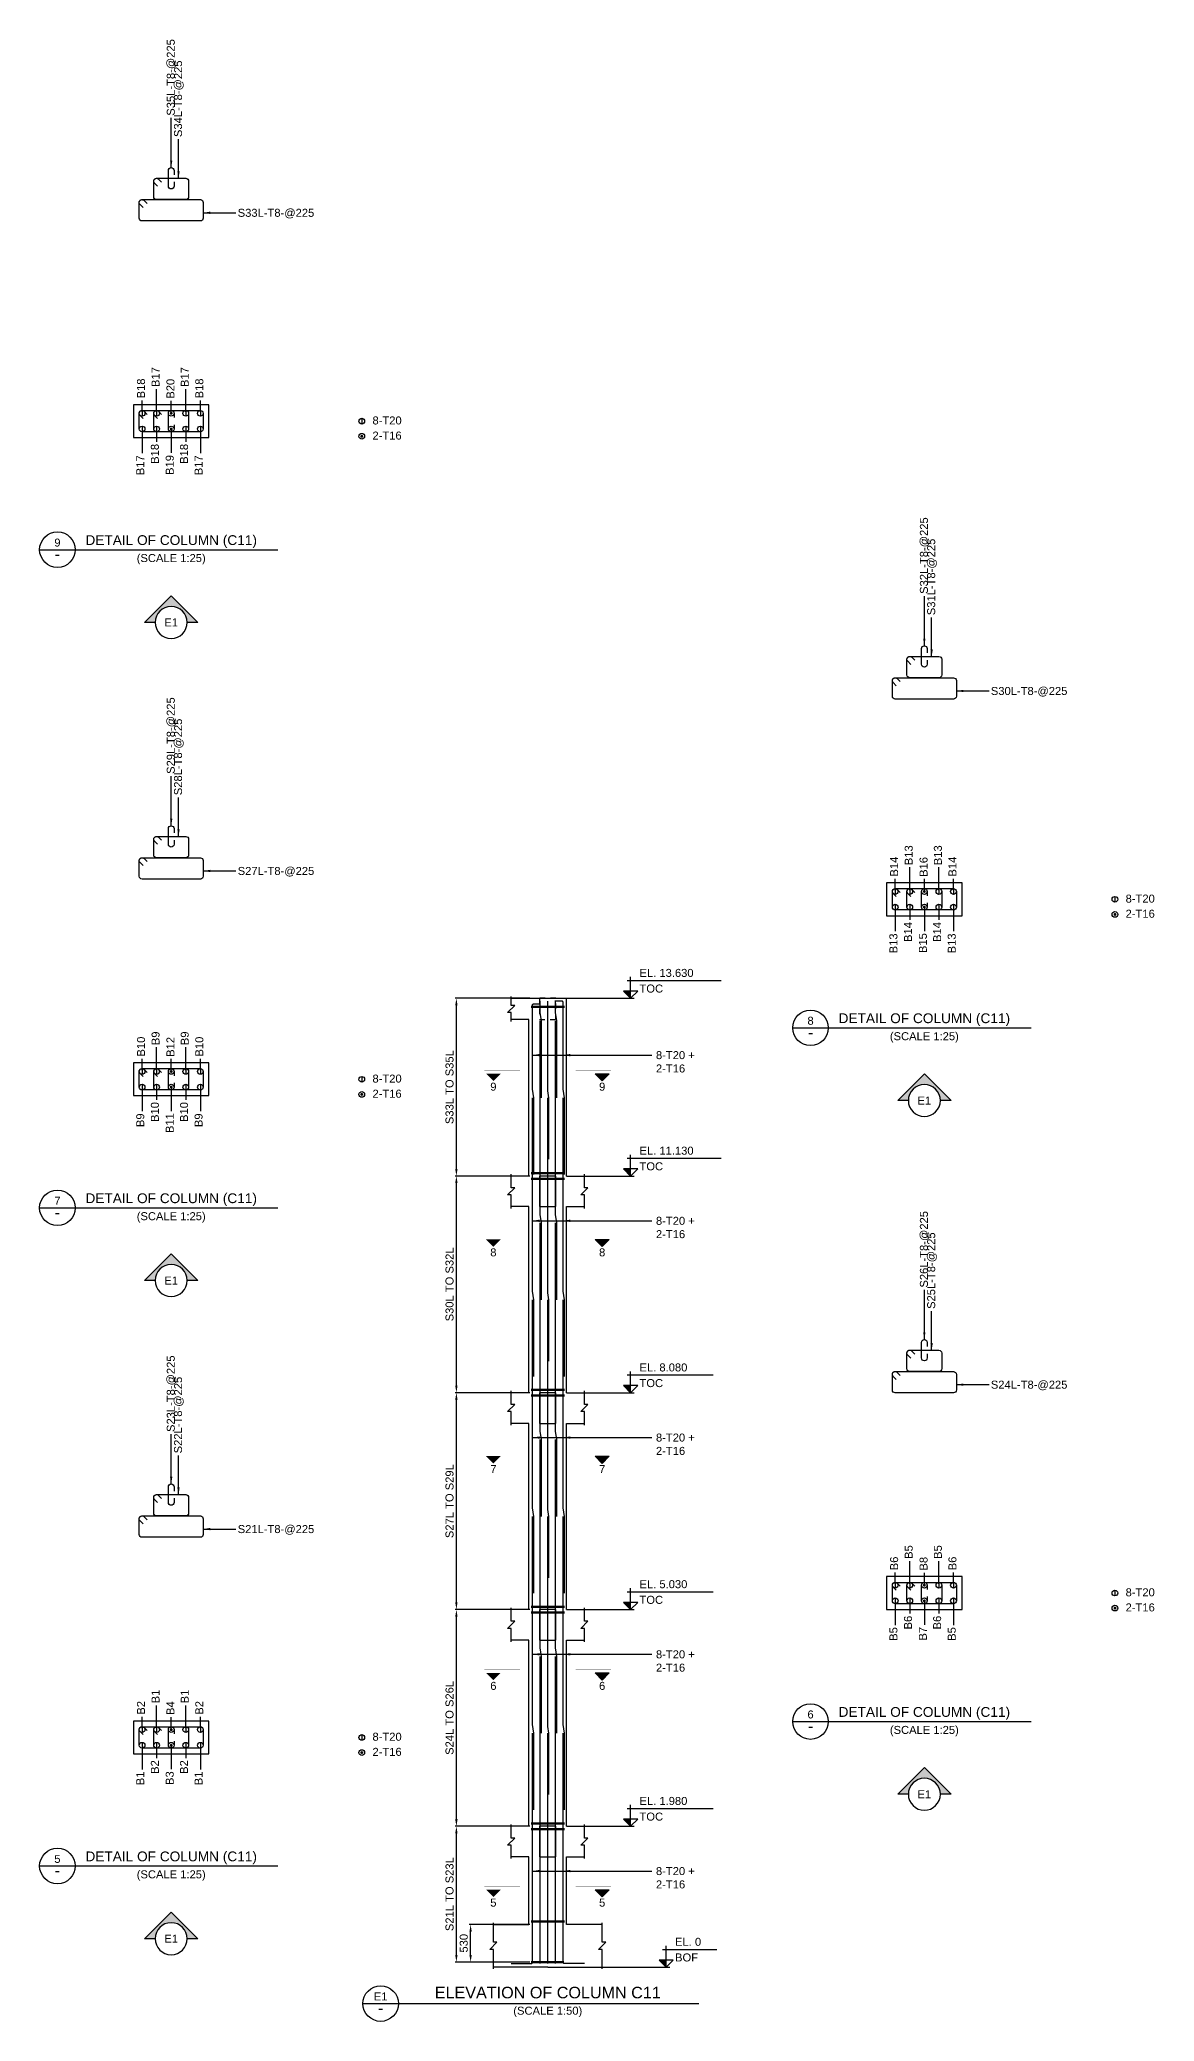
# Model space of a CAD drawing. Header units: inches. Extents: x -14290 to 92310, y -1525 to 237772.
# Drawn here: x -14290 to 17059, y 56157 to 111892 of the extents above; entities that cross this region are included whole.
import ezdxf
from ezdxf.enums import TextEntityAlignment as Align

# ---------------------------------------------------------------- set-up
doc = ezdxf.new("R2010")
doc.units = ezdxf.units.IN
doc.header["$MEASUREMENT"] = 0
doc.linetypes.add('SCHidden', pattern=[1000, 500, -500])
for name, color, linetype in [('colSectionMarkLayer', 5, 'Continuous'), ('Concrete Line', 2, 'Continuous'), ('Dim', 31, 'Continuous'), ('Hatch', 25, 'Continuous'), ('Labels', 4, 'Continuous'), ('Link', 225, 'Continuous'), ('Reinforcement', 130, 'Continuous'), ('Text', 31, 'Continuous'), ('Text_Scale', 31, 'Continuous')]:
    doc.layers.add(name, color=color, linetype=linetype)
doc.styles.add('SC-BBS1', font='SansSerif')
doc.styles.add('SC-COL2', font='sanss___.ttf')
doc.styles.get("Standard").update_dxf_attribs({"font": 'txt.shx'})
doc.dimstyles.new('ColumnSch', dxfattribs={"dimtxt": 225, "dimasz": 200, "dimexe": 38, "dimexo": 38, "dimgap": 80, "dimtad": 1, "dimtoh": 1, "dimdec": 0, "dimzin": 0, "dimdsep": 46, "dimtxsty": 'SC-BBS1', "dimcen": 0.09, "dimclrd": 8, "dimclre": 8, "dimclrt": 31, "dimadec": 0, "dimazin": 0, "dimtfac": 1, "dimtdec": 0, "dimtix": 1, "dimtofl": 0, "dimtmove": 0, "dimatfit": 3, "dimfxl": 1, "dimtolj": 1, "dimtzin": 0, "dimarcsym": 0})
doc.dimstyles.get("Standard").update_dxf_attribs({"dimtxt": 0.18, "dimasz": 200, "dimexe": 0.18, "dimexo": 0.0625, "dimgap": 0.09, "dimtad": 0, "dimtih": 1, "dimtoh": 1, "dimdec": 4, "dimzin": 0, "dimdsep": 46, "dimtxsty": 'Standard', "dimcen": 0.09, "dimadec": 0, "dimazin": 0, "dimtfac": 1, "dimtdec": 4, "dimtofl": 0, "dimtmove": 0, "dimatfit": 3, "dimfxl": 1, "dimtolj": 1, "dimtzin": 0, "dimarcsym": 0})

# ---------------------------------------------------------------- blocks, each defined once
blk = doc.blocks.new('*D17')
at = {"color": 8, "linetype": 'ByBlock', "lineweight": -2}
for p, q in [((-508, 61644), (-2608, 61644)), ((-2570, 58026), (-2570, 61444)), ((-508, 57826), (-2608, 57826))]:
    blk.add_line(p, q, dxfattribs=at)
at = {"color": 8}
for points in [[(-2570, 61644), (-2537, 61444), (-2603, 61444)], [(-2570, 57826), (-2603, 58026), (-2537, 58026)]]:
    blk.add_solid(points, dxfattribs=at)
at = {"layer": 'DEFPOINTS', "color": 31}
for p in [(-470, 61644), (-2570, 57826), (-470, 57826)]:
    blk.add_point(p, dxfattribs=at)
at = {"color": 31, "insert": (-2762, 59735), "char_height": 225, "attachment_point": 5, "rotation": 90, "style": 'SC-BBS1'}
blk.add_mtext('\\A1;S21L TO S23L', dxfattribs=at)
blk = doc.blocks.new('*D18')
at = {"color": 8, "linetype": 'ByBlock', "lineweight": -2}
for p, q in [((-508, 58882), (-2208, 58882)), ((-2170, 58026), (-2170, 58682)), ((-508, 57826), (-2208, 57826))]:
    blk.add_line(p, q, dxfattribs=at)
at = {"color": 8}
for points in [[(-2170, 58882), (-2137, 58682), (-2203, 58682)], [(-2170, 57826), (-2203, 58026), (-2137, 58026)]]:
    blk.add_solid(points, dxfattribs=at)
at = {"layer": 'DEFPOINTS', "color": 31}
for p in [(-470, 58882), (-2170, 57826), (-470, 57826)]:
    blk.add_point(p, dxfattribs=at)
at = {"color": 31, "insert": (-2362, 58354), "char_height": 225, "attachment_point": 5, "rotation": 90, "style": 'SC-BBS1'}
blk.add_mtext('\\A1;530', dxfattribs=at)
blk = doc.blocks.new('*D19')
at = {"color": 8, "linetype": 'ByBlock', "lineweight": -2}
for p, q in [((-508, 67740), (-2608, 67740)), ((-2570, 61844), (-2570, 67540)), ((-508, 61644), (-2608, 61644))]:
    blk.add_line(p, q, dxfattribs=at)
at = {"color": 8}
for points in [[(-2570, 67740), (-2537, 67540), (-2603, 67540)], [(-2570, 61644), (-2603, 61844), (-2537, 61844)]]:
    blk.add_solid(points, dxfattribs=at)
at = {"layer": 'DEFPOINTS', "color": 31}
for p in [(-470, 67740), (-2570, 61644), (-470, 61644)]:
    blk.add_point(p, dxfattribs=at)
at = {"color": 31, "insert": (-2762, 64692), "char_height": 225, "attachment_point": 5, "rotation": 90, "style": 'SC-BBS1'}
blk.add_mtext('\\A1;S24L TO S26L', dxfattribs=at)
blk = doc.blocks.new('*D20')
at = {"color": 8, "linetype": 'ByBlock', "lineweight": -2}
for p, q in [((-508, 73836), (-2608, 73836)), ((-2570, 67940), (-2570, 73636)), ((-508, 67740), (-2608, 67740))]:
    blk.add_line(p, q, dxfattribs=at)
at = {"color": 8}
for points in [[(-2570, 73836), (-2537, 73636), (-2603, 73636)], [(-2570, 67740), (-2603, 67940), (-2537, 67940)]]:
    blk.add_solid(points, dxfattribs=at)
at = {"layer": 'DEFPOINTS', "color": 31}
for p in [(-470, 73836), (-2570, 67740), (-470, 67740)]:
    blk.add_point(p, dxfattribs=at)
at = {"color": 31, "insert": (-2762, 70788), "char_height": 225, "attachment_point": 5, "rotation": 90, "style": 'SC-BBS1'}
blk.add_mtext('\\A1;S27L TO S29L', dxfattribs=at)
blk = doc.blocks.new('*D21')
at = {"color": 8, "linetype": 'ByBlock', "lineweight": -2}
for p, q in [((-508, 79932), (-2608, 79932)), ((-2570, 74036), (-2570, 79732)), ((-508, 73836), (-2608, 73836))]:
    blk.add_line(p, q, dxfattribs=at)
at = {"color": 8}
for points in [[(-2570, 79932), (-2537, 79732), (-2603, 79732)], [(-2570, 73836), (-2603, 74036), (-2537, 74036)]]:
    blk.add_solid(points, dxfattribs=at)
at = {"layer": 'DEFPOINTS', "color": 31}
for p in [(-470, 79932), (-2570, 73836), (-470, 73836)]:
    blk.add_point(p, dxfattribs=at)
at = {"color": 31, "insert": (-2762, 76884), "char_height": 225, "attachment_point": 5, "rotation": 90, "style": 'SC-BBS1'}
blk.add_mtext('\\A1;S30L TO S32L', dxfattribs=at)
blk = doc.blocks.new('*D22')
at = {"color": 8, "linetype": 'ByBlock', "lineweight": -2}
for p, q in [((-508, 84932), (-2608, 84932)), ((-2570, 80132), (-2570, 84732)), ((-508, 79932), (-2608, 79932))]:
    blk.add_line(p, q, dxfattribs=at)
at = {"color": 8}
for points in [[(-2570, 84932), (-2537, 84732), (-2603, 84732)], [(-2570, 79932), (-2603, 80132), (-2537, 80132)]]:
    blk.add_solid(points, dxfattribs=at)
at = {"layer": 'DEFPOINTS', "color": 31}
for p in [(-470, 84932), (-2570, 79932), (-470, 79932)]:
    blk.add_point(p, dxfattribs=at)
at = {"color": 31, "insert": (-2762, 82432), "char_height": 225, "attachment_point": 5, "rotation": 90, "style": 'SC-BBS1'}
blk.add_mtext('\\A1;S33L TO S35L', dxfattribs=at)

msp = doc.modelspace()

# ---------------------------------------------------------------- hatches: boundary and pattern name
at = {"layer": 'Hatch'}
h = msp.add_hatch(color=256, dxfattribs=at)
edge = h.paths.add_edge_path(flags=16)
edge.add_line((-11040, 95502), (-11340, 95502))
edge.add_line((-11340, 95502), (-10590, 96252))
edge.add_line((-10590, 96252), (-9840, 95502))
edge.add_line((-9840, 95502), (-10140, 95502))
edge.add_arc((-10590, 95502), 450, 0, 180)
for points in [[(2330, 84932), (2330, 85132), (2130, 85132)], [(-1730, 82807), (-1530, 82607), (-1330, 82807), (-1730, 82807)], [(1730, 82807), (1530, 82607), (1330, 82807), (1730, 82807)], [(2330, 79932), (2330, 80132), (2130, 80132)], [(-1730, 78147), (-1530, 77947), (-1330, 78147), (-1730, 78147)], [(1730, 78147), (1530, 77947), (1330, 78147), (1730, 78147)], [(2330, 73836), (2330, 74036), (2130, 74036)], [(-1730, 72051), (-1530, 71851), (-1330, 72051), (-1730, 72051)], [(1730, 72051), (1530, 71851), (1330, 72051), (1730, 72051)], [(2330, 67740), (2330, 67940), (2130, 67940)], [(-1730, 65955), (-1530, 65755), (-1330, 65955), (-1730, 65955)], [(1730, 65955), (1530, 65755), (1330, 65955), (1730, 65955)], [(2330, 61644), (2330, 61844), (2130, 61844)], [(-1730, 59859), (-1530, 59659), (-1330, 59859), (-1730, 59859)], [(1730, 59859), (1530, 59659), (1330, 59859), (1730, 59859)], [(3330, 57682), (3330, 57882), (3130, 57882)]]:
    msp.add_hatch(color=256, dxfattribs=at).paths.add_polyline_path(points, flags=0)
h = msp.add_hatch(color=256, dxfattribs=at)
edge = h.paths.add_edge_path(flags=16)
edge.add_line((10140, 82054), (9840, 82054))
edge.add_line((9840, 82054), (10590, 82804))
edge.add_line((10590, 82804), (11340, 82054))
edge.add_line((11340, 82054), (11040, 82054))
edge.add_arc((10590, 82054), 450, 0, 180)
h = msp.add_hatch(color=256, dxfattribs=at)
edge = h.paths.add_edge_path(flags=16)
edge.add_line((-11040, 76992), (-11340, 76992))
edge.add_line((-11340, 76992), (-10590, 77742))
edge.add_line((-10590, 77742), (-9840, 76992))
edge.add_line((-9840, 76992), (-10140, 76992))
edge.add_arc((-10590, 76992), 450, 0, 180)
h = msp.add_hatch(color=256, dxfattribs=at)
edge = h.paths.add_edge_path(flags=16)
edge.add_line((10140, 62544), (9840, 62544))
edge.add_line((9840, 62544), (10590, 63294))
edge.add_line((10590, 63294), (11340, 62544))
edge.add_line((11340, 62544), (11040, 62544))
edge.add_arc((10590, 62544), 450, 0, 180)
h = msp.add_hatch(color=256, dxfattribs=at)
edge = h.paths.add_edge_path(flags=16)
edge.add_line((-11040, 58482), (-11340, 58482))
edge.add_line((-11340, 58482), (-10590, 59232))
edge.add_line((-10590, 59232), (-9840, 58482))
edge.add_line((-9840, 58482), (-10140, 58482))
edge.add_arc((-10590, 58482), 450, 0, 180)

# ---------------------------------------------------------------- linework, layer by layer
at = {"lineweight": 50}
for p, q in [((-470, 84692), (470, 84692)), ((-470, 80012), (470, 80012)), ((-470, 79852), (470, 79852)), ((-470, 73916), (470, 73916)), ((-470, 73756), (470, 73756)), ((-470, 67820), (470, 67820)), ((-470, 67660), (470, 67660)), ((-470, 61724), (470, 61724)), ((-470, 61564), (470, 61564)), ((-470, 58962), (470, 58962)), ((-470, 57826), (450, 57826))]:
    msp.add_line(p, q, dxfattribs=at)
at = {"layer": 'colSectionMarkLayer'}
for p, q in [((-14290, 97547), (-7590, 97547)), ((2230, 85432), (4880, 85432)), ((2330, 84932), (2330, 85532)), ((530, 84932), (2430, 84932)), ((6890, 84099), (13590, 84099)), ((2230, 80432), (4880, 80432)), ((2330, 79932), (2330, 80532)), ((530, 79932), (2430, 79932)), ((-14290, 79037), (-7590, 79037)), ((2230, 74336), (4655, 74336)), ((2330, 73836), (2330, 74436)), ((530, 73836), (2430, 73836)), ((2230, 68240), (4655, 68240)), ((2330, 67740), (2330, 68340)), ((530, 67740), (2430, 67740)), ((6890, 64589), (13590, 64589)), ((2230, 62144), (4655, 62144)), ((2330, 61644), (2330, 62244)), ((530, 61644), (2430, 61644)), ((-14290, 60527), (-7590, 60527)), ((3230, 58182), (4755, 58182)), ((3330, 57682), (3330, 58282)), ((1530, 57682), (3430, 57682)), ((-5200, 56657), (4250, 56657))]:
    msp.add_line(p, q, dxfattribs=at)
for points in [[(-11040, 95502), (-11340, 95502), (-10590, 96252), (-9840, 95502), (-10140, 95502, 1), (-11040, 95502, 1), (-10140, 95502)], [(10140, 82054), (9840, 82054), (10590, 82804), (11340, 82054), (11040, 82054, 1), (10140, 82054, 1), (11040, 82054)], [(-11040, 76992), (-11340, 76992), (-10590, 77742), (-9840, 76992), (-10140, 76992, 1), (-11040, 76992, 1), (-10140, 76992)], [(10140, 62544), (9840, 62544), (10590, 63294), (11340, 62544), (11040, 62544, 1), (10140, 62544, 1), (11040, 62544)], [(-11040, 58482), (-11340, 58482), (-10590, 59232), (-9840, 58482), (-10140, 58482, 1), (-11040, 58482, 1), (-10140, 58482)]]:
    msp.add_lwpolyline(points, format="xyb", dxfattribs=at)
for points in [[(2330, 84932), (2530, 85132), (2130, 85132)], [(2330, 79932), (2530, 80132), (2130, 80132)], [(2330, 73836), (2530, 74036), (2130, 74036)], [(2330, 67740), (2530, 67940), (2130, 67940)], [(2330, 61644), (2530, 61844), (2130, 61844)], [(3330, 57682), (3530, 57882), (3130, 57882)]]:
    msp.add_lwpolyline(points, close=True, dxfattribs=at)
at = {"layer": 'colSectionMarkLayer', "const_width": 5}
for points in [[(-780, 82907), (-1780, 82907)], [(-1730, 82807), (-1530, 82607), (-1330, 82807), (-1730, 82807)], [(780, 82907), (1780, 82907)], [(-780, 78247), (-1780, 78247)], [(-1730, 78147), (-1530, 77947), (-1330, 78147), (-1730, 78147)], [(780, 78247), (1780, 78247)], [(-780, 72151), (-1780, 72151)], [(-1730, 72051), (-1530, 71851), (-1330, 72051), (-1730, 72051)], [(780, 72151), (1780, 72151)], [(-780, 66055), (-1780, 66055)], [(-1730, 65955), (-1530, 65755), (-1330, 65955), (-1730, 65955)], [(780, 66055), (1780, 66055)], [(-780, 59959), (-1780, 59959)], [(-1730, 59859), (-1530, 59659), (-1330, 59859), (-1730, 59859)], [(780, 59959), (1780, 59959)]]:
    msp.add_lwpolyline(points, dxfattribs=at)
at = {"layer": 'colSectionMarkLayer'}
for points in [[(1730, 82807), (1530, 82607), (1330, 82807), (1730, 82807)], [(1730, 78147), (1530, 77947), (1330, 78147), (1730, 78147)], [(1730, 72051), (1530, 71851), (1330, 72051), (1730, 72051)], [(1730, 65955), (1530, 65755), (1330, 65955), (1730, 65955)], [(1730, 59859), (1530, 59659), (1330, 59859), (1730, 59859)]]:
    msp.add_lwpolyline(points, dxfattribs=at)
for centre in [(-13790, 97547), (7390, 84099), (-13790, 79037), (7390, 64589), (-13790, 60527), (-4700, 56657)]:
    msp.add_circle(centre, 500, dxfattribs=at)
at = {"layer": 'Concrete Line'}
for p, q in [((-1030, 84932), (530, 84932)), ((530, 79932), (530, 84932)), ((-530, 84332), (-1030, 84332)), ((-530, 79932), (-530, 84332)), ((-530, 79932), (-1030, 79932)), ((-530, 79932), (-530, 79932)), ((-530, 79932), (-530, 79932)), ((530, 79932), (530, 79932)), ((530, 79932), (530, 79932)), ((530, 79932), (1030, 79932)), ((-530, 79072), (-1030, 79072)), ((-530, 73836), (-530, 79072)), ((530, 73836), (530, 79072)), ((530, 79072), (1030, 79072)), ((-530, 73836), (-1030, 73836)), ((-530, 73836), (-530, 73836)), ((-530, 73836), (-530, 73836)), ((530, 73836), (530, 73836)), ((530, 73836), (530, 73836)), ((530, 73836), (1030, 73836)), ((-530, 72976), (-1030, 72976)), ((-530, 67740), (-530, 72976)), ((530, 67740), (530, 72976)), ((530, 72976), (1030, 72976)), ((-530, 67740), (-1030, 67740)), ((-530, 67740), (-530, 67740)), ((-530, 67740), (-530, 67740)), ((530, 67740), (530, 67740)), ((530, 67740), (530, 67740)), ((530, 67740), (1030, 67740)), ((-530, 66880), (-1030, 66880)), ((-530, 61644), (-530, 66880)), ((530, 61644), (530, 66880)), ((530, 66880), (1030, 66880)), ((-530, 61644), (-1030, 61644)), ((-530, 61644), (-530, 61644)), ((-530, 61644), (-530, 61644)), ((530, 61644), (530, 61644)), ((530, 61644), (530, 61644)), ((530, 61644), (1030, 61644)), ((-530, 60784), (-1030, 60784)), ((-530, 58882), (-530, 60784)), ((530, 58882), (530, 60784)), ((530, 60784), (1030, 60784)), ((-1530, 58882), (-530, 58882)), ((1530, 58882), (530, 58882)), ((1530, 58882), (530, 58882)), ((0, 57682), (-1530, 57682)), ((0, 57682), (1530, 57682))]:
    msp.add_line(p, q, dxfattribs=at)
for points in [[(-11650, 100702), (-9530, 100702), (-9530, 100702), (-9530, 101622), (-9530, 101622), (-11650, 101622), (-11650, 101622), (-11650, 100702)], [(9530, 87254), (11650, 87254), (11650, 87254), (11650, 88174), (11650, 88174), (9530, 88174), (9530, 88174), (9530, 87254)], [(-11650, 82192), (-9530, 82192), (-9530, 82192), (-9530, 83112), (-9530, 83112), (-11650, 83112), (-11650, 83112), (-11650, 82192)], [(-230, 79932), (-230, 79072), (230, 79072), (230, 79932)], [(-230, 73836), (-230, 72976), (230, 72976), (230, 73836)], [(9530, 67744), (11650, 67744), (11650, 67744), (11650, 68664), (11650, 68664), (9530, 68664), (9530, 68664), (9530, 67744)], [(-230, 67740), (-230, 66880), (230, 66880), (230, 67740)], [(-11650, 63682), (-9530, 63682), (-9530, 63682), (-9530, 64602), (-9530, 64602), (-11650, 64602), (-11650, 64602), (-11650, 63682)], [(-230, 61644), (-230, 60784), (230, 60784), (230, 61644)]]:
    msp.add_lwpolyline(points, close=True, dxfattribs=at)
for points in [[(-1030, 84282), (-1030, 84532), (-1130, 84532), (-930, 84732), (-1030, 84732), (-1030, 84982)], [(-1030, 79022), (-1030, 79402), (-1130, 79402), (-930, 79602), (-1030, 79602), (-1030, 79982)], [(1030, 79022), (1030, 79402), (930, 79402), (1130, 79602), (1030, 79602), (1030, 79982)], [(-1030, 72926), (-1030, 73306), (-1130, 73306), (-930, 73506), (-1030, 73506), (-1030, 73886)], [(1030, 72926), (1030, 73306), (930, 73306), (1130, 73506), (1030, 73506), (1030, 73886)], [(-1030, 66830), (-1030, 67210), (-1130, 67210), (-930, 67410), (-1030, 67410), (-1030, 67790)], [(1030, 66830), (1030, 67210), (930, 67210), (1130, 67410), (1030, 67410), (1030, 67790)], [(-1030, 60734), (-1030, 61114), (-1130, 61114), (-930, 61314), (-1030, 61314), (-1030, 61694)], [(1030, 60734), (1030, 61114), (930, 61114), (1130, 61314), (1030, 61314), (1030, 61694)], [(-1530, 57632), (-1530, 58182), (-1630, 58182), (-1430, 58382), (-1530, 58382), (-1530, 58932)], [(1530, 57632), (1530, 58182), (1430, 58182), (1630, 58382), (1530, 58382), (1530, 58932)]]:
    msp.add_lwpolyline(points, dxfattribs=at)
at = {"layer": 'Concrete Line', "linetype": 'SCHidden', "ltscale": 0.3}
for points in [[(-230, 84932), (-230, 84332), (230, 84332), (230, 84932)], [(-230, 79932), (-230, 79072), (230, 79072), (230, 79932)], [(-230, 73836), (-230, 72976), (230, 72976), (230, 73836)], [(-230, 67740), (-230, 66880), (230, 66880), (230, 67740)], [(-230, 61644), (-230, 60784), (230, 60784), (230, 61644)]]:
    msp.add_lwpolyline(points, close=True, dxfattribs=at)
at = {"layer": 'Dim', "color": 8}
for p, q in [((-11000, 101422), (-11000, 102062)), ((-10180, 101422), (-10180, 102062)), ((-11410, 101422), (-11410, 101742)), ((-10590, 101414), (-10590, 101734)), ((-9770, 101422), (-9770, 101742)), ((-11410, 100902), (-11410, 100262)), ((-11000, 100902), (-11000, 100582)), ((-10590, 100910), (-10590, 100270)), ((-10180, 100902), (-10180, 100582)), ((-9770, 100902), (-9770, 100262)), ((9770, 87974), (9770, 88294)), ((10180, 87974), (10180, 88614)), ((10590, 87966), (10590, 88286)), ((11000, 87974), (11000, 88614)), ((11410, 87974), (11410, 88294)), ((9770, 87454), (9770, 86814)), ((10180, 87454), (10180, 87134)), ((10590, 87462), (10590, 86822)), ((11000, 87454), (11000, 87134)), ((11410, 87454), (11410, 86814)), ((-11410, 82912), (-11410, 83232)), ((-11000, 82912), (-11000, 83552)), ((-10590, 82904), (-10590, 83224)), ((-10180, 82912), (-10180, 83552)), ((-9770, 82912), (-9770, 83232)), ((-11410, 82392), (-11410, 81752)), ((-11000, 82392), (-11000, 82072)), ((-10590, 82400), (-10590, 81760)), ((-10180, 82392), (-10180, 82072)), ((-9770, 82392), (-9770, 81752)), ((9770, 68464), (9770, 68784)), ((10180, 68464), (10180, 69104)), ((10590, 68456), (10590, 68776)), ((11000, 68464), (11000, 69104)), ((11410, 68464), (11410, 68784)), ((9770, 67944), (9770, 67304)), ((10180, 67944), (10180, 67624)), ((10590, 67952), (10590, 67312)), ((11000, 67944), (11000, 67624)), ((11410, 67944), (11410, 67304)), ((-11410, 64402), (-11410, 64722)), ((-11000, 64402), (-11000, 65042)), ((-10590, 64394), (-10590, 64714)), ((-10180, 64402), (-10180, 65042)), ((-9770, 64402), (-9770, 64722)), ((-11410, 63882), (-11410, 63242)), ((-11000, 63882), (-11000, 63562)), ((-10590, 63890), (-10590, 63250)), ((-10180, 63882), (-10180, 63562)), ((-9770, 63882), (-9770, 63242))]:
    msp.add_line(p, q, dxfattribs=at)
at = {"layer": 'Link'}
for points in [[(-10510, 107892), (-10510, 107772, -1), (-10670, 107772), (-10670, 108212, -1), (-10510, 108212), (-10510, 108092)], [(-10971.7, 107770.6), (-11056.6, 107855.4, -0.668178), (-11000, 107992), (-10180, 107992, -0.4142136), (-10100, 107912), (-10100, 107472, -0.4142136), (-10180, 107392), (-11000, 107392, -0.4142136), (-11080, 107472), (-11080, 107912, -0.6681793), (-10943.4, 107968.6), (-10858.6, 107883.7)], [(-11381.7, 107170.6), (-11466.6, 107255.4, -0.668178), (-11410, 107392), (-9770, 107392, -0.4142136), (-9690, 107312), (-9690, 106872, -0.4142136), (-9770, 106792), (-11410, 106792, -0.4142136), (-11490, 106872), (-11490, 107312, -0.6681793), (-11353.4, 107368.6), (-11268.6, 107283.7)], [(-11381.7, 101240.6), (-11466.6, 101325.4, -0.668178), (-11410, 101462), (-9770, 101462, -0.4142136), (-9690, 101382), (-9690, 100942, -0.4142136), (-9770, 100862), (-11410, 100862, -0.4142136), (-11490, 100942), (-11490, 101382, -0.6681793), (-11353.4, 101438.6), (-11268.6, 101353.7)], [(-10971.7, 101240.6), (-11056.6, 101325.4, -0.668178), (-11000, 101462), (-10180, 101462, -0.4142136), (-10100, 101382), (-10100, 100942, -0.4142136), (-10180, 100862), (-11000, 100862, -0.4142136), (-11080, 100942), (-11080, 101382, -0.6681793), (-10943.4, 101438.6), (-10858.6, 101353.7)], [(-10510, 101062), (-10510, 100942, -1), (-10670, 100942), (-10670, 101382, -1), (-10510, 101382), (-10510, 101262)], [(10670, 94444), (10670, 94324, -1), (10510, 94324), (10510, 94764, -1), (10670, 94764), (10670, 94644)], [(10208.3, 94322.6), (10123.4, 94407.4, -0.668178), (10180, 94544), (11000, 94544, -0.4142136), (11080, 94464), (11080, 94024, -0.4142136), (11000, 93944), (10180, 93944, -0.4142136), (10100, 94024), (10100, 94464, -0.6681793), (10236.6, 94520.6), (10321.4, 94435.7)], [(9798.3, 93722.6), (9713.4, 93807.4, -0.668178), (9770, 93944), (11410, 93944, -0.4142136), (11490, 93864), (11490, 93424, -0.4142136), (11410, 93344), (9770, 93344, -0.4142136), (9690, 93424), (9690, 93864, -0.6681793), (9826.6, 93920.6), (9911.4, 93835.7)], [(-10510, 89382), (-10510, 89262, -1), (-10670, 89262), (-10670, 89702, -1), (-10510, 89702), (-10510, 89582)], [(-10971.7, 89260.6), (-11056.6, 89345.4, -0.668178), (-11000, 89482), (-10180, 89482, -0.4142136), (-10100, 89402), (-10100, 88962, -0.4142136), (-10180, 88882), (-11000, 88882, -0.4142136), (-11080, 88962), (-11080, 89402, -0.6681793), (-10943.4, 89458.6), (-10858.6, 89373.7)], [(-11381.7, 88660.6), (-11466.6, 88745.4, -0.668178), (-11410, 88882), (-9770, 88882, -0.4142136), (-9690, 88802), (-9690, 88362, -0.4142136), (-9770, 88282), (-11410, 88282, -0.4142136), (-11490, 88362), (-11490, 88802, -0.6681793), (-11353.4, 88858.6), (-11268.6, 88773.7)], [(9798.3, 87792.6), (9713.4, 87877.4, -0.668178), (9770, 88014), (11410, 88014, -0.4142136), (11490, 87934), (11490, 87494, -0.4142136), (11410, 87414), (9770, 87414, -0.4142136), (9690, 87494), (9690, 87934, -0.6681793), (9826.6, 87990.6), (9911.4, 87905.7)], [(10208.3, 87792.6), (10123.4, 87877.4, -0.668178), (10180, 88014), (11000, 88014, -0.4142136), (11080, 87934), (11080, 87494, -0.4142136), (11000, 87414), (10180, 87414, -0.4142136), (10100, 87494), (10100, 87934, -0.6681793), (10236.6, 87990.6), (10321.4, 87905.7)], [(10670, 87614), (10670, 87494, -1), (10510, 87494), (10510, 87934, -1), (10670, 87934), (10670, 87814)], [(-11381.7, 82730.6), (-11466.6, 82815.4, -0.668178), (-11410, 82952), (-9770, 82952, -0.4142136), (-9690, 82872), (-9690, 82432, -0.4142136), (-9770, 82352), (-11410, 82352, -0.4142136), (-11490, 82432), (-11490, 82872, -0.6681793), (-11353.4, 82928.6), (-11268.6, 82843.7)], [(-10971.7, 82730.6), (-11056.6, 82815.4, -0.668178), (-11000, 82952), (-10180, 82952, -0.4142136), (-10100, 82872), (-10100, 82432, -0.4142136), (-10180, 82352), (-11000, 82352, -0.4142136), (-11080, 82432), (-11080, 82872, -0.6681793), (-10943.4, 82928.6), (-10858.6, 82843.7)], [(-10510, 82552), (-10510, 82432, -1), (-10670, 82432), (-10670, 82872, -1), (-10510, 82872), (-10510, 82752)], [(10670, 74934), (10670, 74814, -1), (10510, 74814), (10510, 75254, -1), (10670, 75254), (10670, 75134)], [(10208.3, 74812.6), (10123.4, 74897.4, -0.668178), (10180, 75034), (11000, 75034, -0.4142136), (11080, 74954), (11080, 74514, -0.4142136), (11000, 74434), (10180, 74434, -0.4142136), (10100, 74514), (10100, 74954, -0.6681793), (10236.6, 75010.6), (10321.4, 74925.7)], [(9798.3, 74212.6), (9713.4, 74297.4, -0.668178), (9770, 74434), (11410, 74434, -0.4142136), (11490, 74354), (11490, 73914, -0.4142136), (11410, 73834), (9770, 73834, -0.4142136), (9690, 73914), (9690, 74354, -0.6681793), (9826.6, 74410.6), (9911.4, 74325.7)], [(-10971.7, 70750.6), (-11056.6, 70835.4, -0.668178), (-11000, 70972), (-10180, 70972, -0.4142136), (-10100, 70892), (-10100, 70452, -0.4142136), (-10180, 70372), (-11000, 70372, -0.4142136), (-11080, 70452), (-11080, 70892, -0.6681793), (-10943.4, 70948.6), (-10858.6, 70863.7)], [(-10510, 70872), (-10510, 70752, -1), (-10670, 70752), (-10670, 71192, -1), (-10510, 71192), (-10510, 71072)], [(-11381.7, 70150.6), (-11466.6, 70235.4, -0.668178), (-11410, 70372), (-9770, 70372, -0.4142136), (-9690, 70292), (-9690, 69852, -0.4142136), (-9770, 69772), (-11410, 69772, -0.4142136), (-11490, 69852), (-11490, 70292, -0.6681793), (-11353.4, 70348.6), (-11268.6, 70263.7)], [(9798.3, 68282.6), (9713.4, 68367.4, -0.668178), (9770, 68504), (11410, 68504, -0.4142136), (11490, 68424), (11490, 67984, -0.4142136), (11410, 67904), (9770, 67904, -0.4142136), (9690, 67984), (9690, 68424, -0.6681793), (9826.6, 68480.6), (9911.4, 68395.7)], [(10208.3, 68282.6), (10123.4, 68367.4, -0.668178), (10180, 68504), (11000, 68504, -0.4142136), (11080, 68424), (11080, 67984, -0.4142136), (11000, 67904), (10180, 67904, -0.4142136), (10100, 67984), (10100, 68424, -0.6681793), (10236.6, 68480.6), (10321.4, 68395.7)], [(10670, 68104), (10670, 67984, -1), (10510, 67984), (10510, 68424, -1), (10670, 68424), (10670, 68304)], [(-11381.7, 64220.6), (-11466.6, 64305.4, -0.668178), (-11410, 64442), (-9770, 64442, -0.4142136), (-9690, 64362), (-9690, 63922, -0.4142136), (-9770, 63842), (-11410, 63842, -0.4142136), (-11490, 63922), (-11490, 64362, -0.6681793), (-11353.4, 64418.6), (-11268.6, 64333.7)], [(-10971.7, 64220.6), (-11056.6, 64305.4, -0.668178), (-11000, 64442), (-10180, 64442, -0.4142136), (-10100, 64362), (-10100, 63922, -0.4142136), (-10180, 63842), (-11000, 63842, -0.4142136), (-11080, 63922), (-11080, 64362, -0.6681793), (-10943.4, 64418.6), (-10858.6, 64333.7)], [(-10510, 64042), (-10510, 63922, -1), (-10670, 63922), (-10670, 64362, -1), (-10510, 64362), (-10510, 64242)]]:
    msp.add_lwpolyline(points, format="xyb", dxfattribs=at)
at = {"layer": 'Reinforcement', "color": 130}
for points in [[(-11410, 101462), (-11410, 101302)], [(-11000, 101462), (-11000, 101302)], [(-10180, 101462), (-10180, 101302)], [(-9770, 101462), (-9770, 101302)], [(-11410, 101022), (-11410, 100862)], [(-11000, 101022), (-11000, 100862)], [(-10180, 101022), (-10180, 100862)], [(-9770, 101022), (-9770, 100862)], [(-5230, 101242), (-5230, 101082)], [(9770, 88014), (9770, 87854)], [(9770, 87574), (9770, 87414)], [(10180, 88014), (10180, 87854)], [(10180, 87574), (10180, 87414)], [(11000, 88014), (11000, 87854)], [(11000, 87574), (11000, 87414)], [(11410, 88014), (11410, 87854)], [(11410, 87574), (11410, 87414)], [(15950, 87794), (15950, 87634)], [(-11410, 82952), (-11410, 82792)], [(-11410, 82512), (-11410, 82352)], [(-11000, 82952), (-11000, 82792)], [(-11000, 82512), (-11000, 82352)], [(-10180, 82952), (-10180, 82792)], [(-10180, 82512), (-10180, 82352)], [(-9770, 82952), (-9770, 82792)], [(-9770, 82512), (-9770, 82352)], [(-5230, 82732), (-5230, 82572)], [(9770, 68504), (9770, 68344)], [(9770, 68064), (9770, 67904)], [(10180, 68504), (10180, 68344)], [(10180, 68064), (10180, 67904)], [(11000, 68504), (11000, 68344)], [(11000, 68064), (11000, 67904)], [(11410, 68504), (11410, 68344)], [(11410, 68064), (11410, 67904)], [(15950, 68284), (15950, 68124)], [(-11410, 64442), (-11410, 64282)], [(-11000, 64442), (-11000, 64282)], [(-10180, 64442), (-10180, 64282)], [(-9770, 64442), (-9770, 64282)], [(-5230, 64222), (-5230, 64062)], [(-11410, 64002), (-11410, 63842)], [(-11000, 64002), (-11000, 63842)], [(-10180, 64002), (-10180, 63842)], [(-9770, 64002), (-9770, 63842)]]:
    msp.add_lwpolyline(points, dxfattribs=at)
at = {"layer": 'Reinforcement', "color": 130, "const_width": 40}
for points in [[(-10610, 101382, 1), (-10570, 101382, 1)], [(-10610, 100942, 1), (-10570, 100942, 1)], [(-5250, 100737, 1), (-5210, 100737, 1)], [(10570, 87934, 1), (10610, 87934, 1)], [(10570, 87494, 1), (10610, 87494, 1)], [(15930, 87289, 1), (15970, 87289, 1)], [(-10610, 82872, 1), (-10570, 82872, 1)], [(-10610, 82432, 1), (-10570, 82432, 1)], [(-5250, 82227, 1), (-5210, 82227, 1)], [(10570, 68424, 1), (10610, 68424, 1)], [(10570, 67984, 1), (10610, 67984, 1)], [(15930, 67779, 1), (15970, 67779, 1)], [(-10610, 64362, 1), (-10570, 64362, 1)], [(-10610, 63922, 1), (-10570, 63922, 1)], [(-5250, 63717, 1), (-5210, 63717, 1)]]:
    msp.add_lwpolyline(points, format="xyb", close=True, dxfattribs=at)
at = {"layer": 'Reinforcement'}
for points in [[(-390, 79972), (-390, 82132), (-430, 82372), (-430, 84742, -0.4142136), (-400, 84772), (-200, 84772)], [(470, 79972), (470, 82132), (430, 82372), (430, 84822, 0.4142136), (400, 84852), (200, 84852)], [(-1030, 57782), (-460, 57782, 0.4142136), (-430, 57812), (-430, 64262)], [(1030, 57782), (460, 57782, -0.4142136), (430, 57812), (430, 64262)]]:
    msp.add_lwpolyline(points, format="xyb", dxfattribs=at)
for points in [[(-175, 82132), (-175, 84292), (-215, 84532), (-215, 84852), (-215, 84852), (-215, 84852)], [(32, 80404), (32, 82132), (0, 82324), (0, 84852), (0, 84852), (0, 84852)], [(255, 82132), (255, 84292), (215, 84532), (215, 84852), (215, 84852), (215, 84852)], [(-175, 76454), (-175, 78614), (-215, 78854), (-215, 84292)], [(255, 76454), (255, 78614), (215, 78854), (215, 84292)], [(-390, 74294), (-390, 76454), (-430, 76694), (-430, 82132)], [(32, 74726), (32, 76454), (0, 76646), (0, 82132)], [(470, 74294), (470, 76454), (430, 76694), (430, 82132)], [(-175, 70358), (-175, 72518), (-215, 72758), (-215, 78614)], [(255, 70358), (255, 72518), (215, 72758), (215, 78614)], [(-390, 68198), (-390, 70358), (-430, 70598), (-430, 76454)], [(32, 68630), (32, 70358), (0, 70550), (0, 76454)], [(470, 68198), (470, 70358), (430, 70598), (430, 76454)], [(-175, 64262), (-175, 66422), (-215, 66662), (-215, 72518)], [(255, 64262), (255, 66422), (215, 66662), (215, 72518)], [(-390, 62102), (-390, 64262), (-430, 64502), (-430, 70358)], [(32, 62534), (32, 64262), (0, 64454), (0, 70358)], [(470, 62102), (470, 64262), (430, 64502), (430, 70358)], [(-215, 57782), (-215, 57782), (-215, 57782), (-215, 66422)], [(215, 57782), (215, 57782), (215, 57782), (215, 66422)], [(0, 57782), (0, 57782), (0, 57782), (0, 64262)]]:
    msp.add_lwpolyline(points, dxfattribs=at)
at = {"layer": 'Reinforcement', "color": 130}
for centre in [(-11410, 101382), (-11000, 101382), (-10590, 101382), (-10180, 101382), (-9770, 101382), (-11410, 100942), (-11000, 100942), (-10590, 100942), (-10180, 100942), (-9770, 100942), (-5230, 101162), (-5230, 100737), (9770, 87934), (9770, 87494), (10180, 87934), (10180, 87494), (10590, 87934), (10590, 87494), (11000, 87934), (11000, 87494), (11410, 87934), (11410, 87494), (15950, 87714), (15950, 87289), (-11410, 82872), (-11410, 82432), (-11000, 82872), (-11000, 82432), (-10590, 82872), (-10590, 82432), (-10180, 82872), (-10180, 82432), (-9770, 82872), (-9770, 82432), (-5230, 82652), (-5230, 82227), (9770, 68424), (9770, 67984), (10180, 68424), (10180, 67984), (10590, 68424), (10590, 67984), (11000, 68424), (11000, 67984), (11410, 68424), (11410, 67984), (15950, 68204), (15950, 67779), (-11410, 64362), (-11000, 64362), (-10590, 64362), (-10180, 64362), (-9770, 64362), (-5230, 64142), (-11410, 63922), (-11000, 63922), (-10590, 63922), (-10180, 63922), (-9770, 63922), (-5230, 63717)]:
    msp.add_circle(centre, 80, dxfattribs=at)

# ---------------------------------------------------------------- texts
at = {"layer": 'colSectionMarkLayer', "style": 'SC-BBS1'}
for s, p in [('9', (-1530, 82557)), ('9', (1530, 82557)), ('8', (-1530, 77897)), ('8', (1530, 77897)), ('7', (-1530, 71801)), ('7', (1530, 71801)), ('6', (-1530, 65705)), ('6', (1530, 65705)), ('5', (-1530, 59609)), ('5', (1530, 59609))]:
    msp.add_text(s, height=225, dxfattribs=at).set_placement(p, align=Align.TOP_CENTER)
at = {"layer": 'Dim', "style": 'SC-COL2'}
for s, p in [('B17', (-11030, 102122)), ('B17', (-10210, 102122)), ('B18', (-11440, 101802)), ('B20', (-10612, 101794)), ('B18', (-9800, 101802)), ('B13', (10150, 88674)), ('B13', (10970, 88674)), ('B14', (9740, 88354)), ('B16', (10568, 88346)), ('B14', (11380, 88354)), ('B10', (-11440, 83292)), ('B9', (-11030, 83612)), ('B12', (-10612, 83284)), ('B9', (-10210, 83612)), ('B10', (-9800, 83292)), ('B6', (9740, 68844)), ('B5', (10150, 69164)), ('B8', (10568, 68836)), ('B5', (10970, 69164)), ('B6', (11380, 68844)), ('B1', (-11030, 65102)), ('B1', (-10210, 65102)), ('B2', (-11440, 64782)), ('B4', (-10612, 64774)), ('B2', (-9800, 64782))]:
    msp.add_text(s, height=225, rotation=90, dxfattribs=at).set_placement(p, align=Align.MIDDLE_LEFT)
for s, p in [('B18', (-11050, 100522)), ('B18', (-10230, 100522)), ('B17', (-11460, 100202)), ('B19', (-10632, 100210)), ('B17', (-9820, 100202)), ('B14', (10130, 87074)), ('B14', (10950, 87074)), ('B13', (9720, 86754)), ('B15', (10548, 86762)), ('B13', (11360, 86754)), ('B10', (-11050, 82012)), ('B10', (-10230, 82012)), ('B9', (-11460, 81692)), ('B11', (-10632, 81700)), ('B9', (-9820, 81692)), ('B6', (10130, 67564)), ('B6', (10950, 67564)), ('B5', (9720, 67244)), ('B7', (10548, 67252)), ('B5', (11360, 67244)), ('B1', (-11460, 63182)), ('B2', (-11050, 63502)), ('B3', (-10632, 63190)), ('B2', (-10230, 63502)), ('B1', (-9820, 63182))]:
    msp.add_text(s, height=225, rotation=90, dxfattribs=at).set_placement(p, align=Align.MIDDLE_RIGHT)
at = {"layer": 'Labels', "style": 'SC-BBS1'}
for s, height, p in [('9', 225, (-13790, 97567)), ('DETAIL OF COLUMN (C11)', 275, (-10590, 97597)), ('8', 225, (7390, 84119)), ('DETAIL OF COLUMN (C11)', 275, (10590, 84149)), ('7', 225, (-13790, 79057)), ('DETAIL OF COLUMN (C11)', 275, (-10590, 79087)), ('6', 225, (7390, 64609)), ('DETAIL OF COLUMN (C11)', 275, (10590, 64639)), ('5', 225, (-13790, 60547)), ('DETAIL OF COLUMN (C11)', 275, (-10590, 60577)), ('E1', 225, (-4700, 56677)), ('ELEVATION OF COLUMN C11', 325, (0, 56707))]:
    msp.add_text(s, height=height, dxfattribs=at).set_placement(p, align=Align.BOTTOM_CENTER)
for s, height, p in [('-', 325, (-13790, 97422)), ('E1', 225, (-10590, 95502)), ('-', 325, (7390, 83974)), ('E1', 225, (10590, 82054)), ('-', 325, (-13790, 78912)), ('E1', 225, (-10590, 76992)), ('-', 325, (7390, 64464)), ('E1', 225, (10590, 62544)), ('-', 325, (-13790, 60402)), ('E1', 225, (-10590, 58482)), ('-', 325, (-4700, 56532))]:
    msp.add_text(s, height=height, dxfattribs=at).set_placement(p, align=Align.MIDDLE_CENTER)
at = {"layer": 'Text', "style": 'SC-BBS1'}
for s, p in [('S35L-T8-@225', (-10490, 109752)), ('S34L-T8-@225', (-10285, 109152)), ('S32L-T8-@225', (10690, 96304)), ('S31L-T8-@225', (10895, 95704)), ('S29L-T8-@225', (-10490, 91242)), ('S28L-T8-@225', (-10285, 90642)), ('S26L-T8-@225', (10690, 76794)), ('S25L-T8-@225', (10895, 76194)), ('S23L-T8-@225', (-10490, 72732)), ('S22L-T8-@225', (-10285, 72132))]:
    msp.add_text(s, height=225, rotation=90, dxfattribs=at).set_placement(p)
for s, p in [('S33L-T8-@225', (-8720, 107022)), ('8-T20', (-4930, 101182)), ('2-T16', (-4930, 100757)), ('S30L-T8-@225', (12460, 93574)), ('S27L-T8-@225', (-8720, 88512)), ('8-T20', (16250, 87734)), ('2-T16', (16250, 87309)), ('8-T20', (-4930, 82672)), ('2-T16', (-4930, 82247)), ('S24L-T8-@225', (12460, 74064)), ('S21L-T8-@225', (-8720, 70002)), ('8-T20', (16250, 68224)), ('2-T16', (16250, 67799)), ('8-T20', (-4930, 64162)), ('2-T16', (-4930, 63737))]:
    msp.add_text(s, height=225, dxfattribs=at).set_placement(p, align=Align.MIDDLE_LEFT)
for p in [(-10590, 97132), (10590, 83684), (-10590, 78622), (10590, 64174), (-10590, 60112)]:
    msp.add_text('(SCALE 1:25)', height=225, dxfattribs=at).set_placement(p, align=Align.BOTTOM_CENTER)
for s, p in [('TOC', (2580, 85092)), ('EL. 13.630', (2580, 85532)), ('TOC', (2580, 80092)), ('EL. 11.130', (2580, 80532)), ('TOC', (2580, 73996)), ('EL. 8.080', (2580, 74436)), ('EL. 5.030', (2580, 68340)), ('TOC', (2580, 67900)), ('EL. 1.980', (2580, 62244)), ('TOC', (2580, 61804)), ('EL. 0', (3580, 58282)), ('BOF', (3580, 57842))]:
    msp.add_text(s, height=225, dxfattribs=at).set_placement(p)
at = {"layer": 'Text', "char_height": 225, "attachment_point": 1, "style": 'SC-BBS1'}
for insert in [(3042.5, 83444.5), (3042.5, 78784.5), (3042.5, 72688.5), (3042.5, 66592.5), (3042.5, 60496.5)]:
    msp.add_mtext('8-T20 + \\P2-T16', dxfattribs=dict(at, insert=insert))
at = {"layer": 'Text_Scale', "style": 'SC-BBS1'}
msp.add_text('(SCALE 1:50)', height=225, dxfattribs=at).set_placement((0, 56277), align=Align.BOTTOM_CENTER)

# ---------------------------------------------------------------- dimensions: what is measured, and where the dimension line sits
at = {"layer": 'Dim', "lineweight": 50}
for p1, p2, distance, text, picture, middle in [((-470, 79932), (-470, 84932), 2100, 'S33L TO S35L', '*D22', (-2570, 82432)), ((-470, 73836), (-470, 79932), 2100, 'S30L TO S32L', '*D21', (-2570, 76884)), ((-470, 67740), (-470, 73836), 2100, 'S27L TO S29L', '*D20', (-2570, 70788)), ((-470, 61644), (-470, 67740), 2100, 'S24L TO S26L', '*D19', (-2570, 64692)), ((-470, 57826), (-470, 61644), 2100, 'S21L TO S23L', '*D17', (-2570, 59735)), ((-470, 57826), (-470, 58882), 1700, '530', '*D18', (-2170, 58354))]:
    dim = msp.add_aligned_dim(p1=p1, p2=p2, distance=distance, text=text, dimstyle='ColumnSch', dxfattribs=at)
    dim.commit()
    dim.dimension.update_dxf_attribs({"geometry": picture, "text_midpoint": middle})

# ---------------------------------------------------------------- leaders
at = {"layer": 'Dim', "color": 8}
for points in [[(-10590, 108292), (-10590, 109692)], [(-10385, 107992), (-10385, 109092)], [(-9690, 107022), (-8770, 107022)], [(10590, 94844), (10590, 96244)], [(10795, 94544), (10795, 95644)], [(11490, 93574), (12410, 93574)], [(-10590, 89782), (-10590, 91182)], [(-10385, 89482), (-10385, 90582)], [(-9690, 88512), (-8770, 88512)], [(-430, 83332), (2930, 83332)], [(430, 83332), (2930, 83332)], [(-430, 78672), (2930, 78672)], [(430, 78672), (2930, 78672)], [(10590, 75334), (10590, 76734)], [(10795, 75034), (10795, 76134)], [(11490, 74064), (12410, 74064)], [(-10590, 71272), (-10590, 72672)], [(-430, 72576), (2930, 72576)], [(430, 72576), (2930, 72576)], [(-10385, 70972), (-10385, 72072)], [(-9690, 70002), (-8770, 70002)], [(-430, 66480), (2930, 66480)], [(430, 66480), (2930, 66480)], [(-430, 60384), (2930, 60384)], [(430, 60384), (2930, 60384)]]:
    msp.add_leader(points, dimstyle='Standard', dxfattribs=at)

doc.saveas('drawing.dxf')
